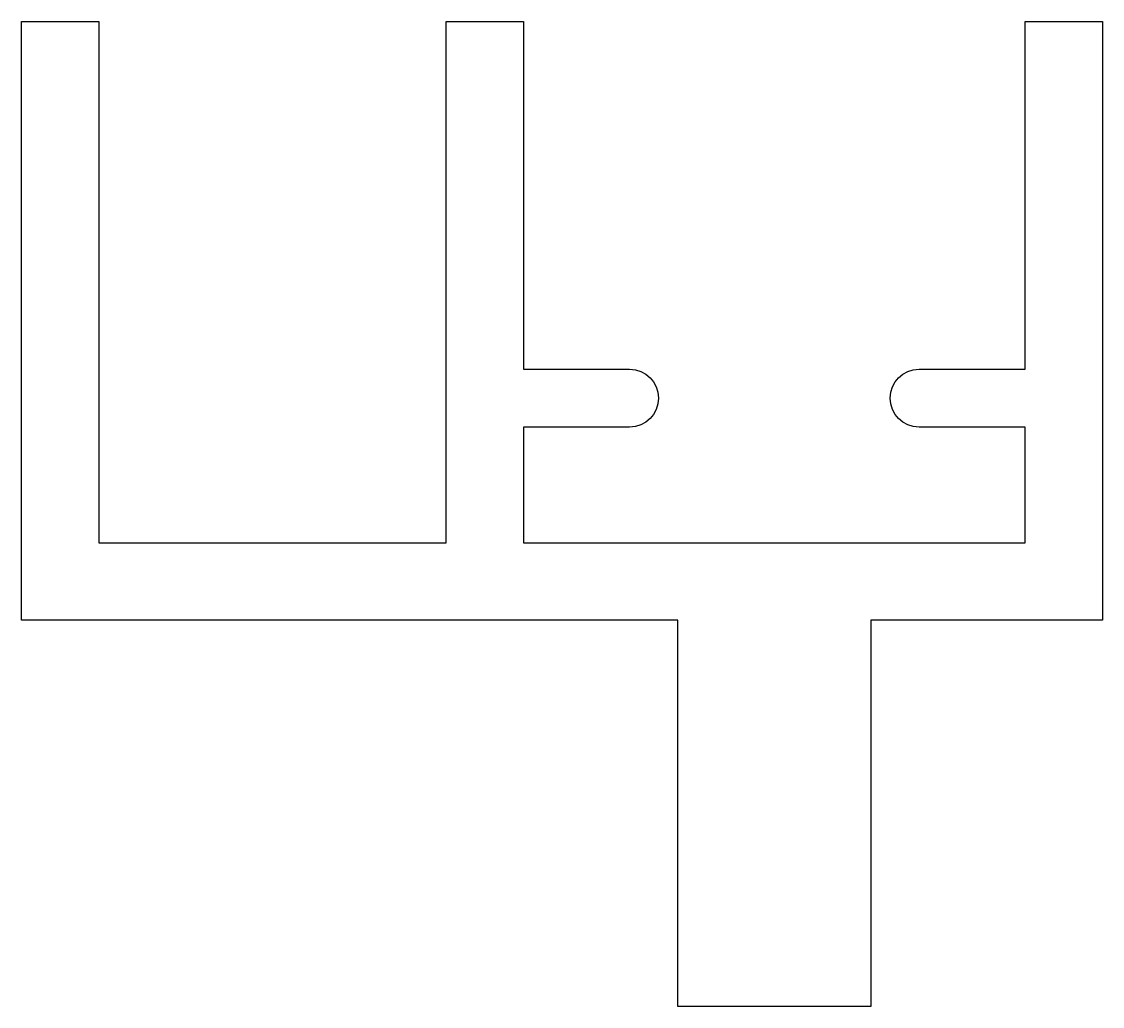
# Model space of a CAD drawing. Extents: x 248.8 to 276.8, y 246.2 to 271.7.
import ezdxf

# ---------------------------------------------------------------- set-up
doc = ezdxf.new("R2010")
doc.units = 0
doc.layers.add('ANA', color=220, linetype='CONTINUOUS')

msp = doc.modelspace()

# ---------------------------------------------------------------- linework, layer by layer
at = {"layer": 'ANA'}
msp.add_lwpolyline([(259.778, 271.711), (261.778, 271.711), (261.778, 262.711), (264.528, 262.711, -1), (264.528, 261.211), (261.778, 261.211), (261.778, 258.211), (274.778, 258.211), (274.778, 261.211), (272.028, 261.211, -1), (272.028, 262.711), (274.778, 262.711), (274.778, 271.711), (276.778, 271.711), (276.778, 256.211), (270.778, 256.211), (270.778, 246.211), (265.778, 246.211), (265.778, 256.211), (248.778, 256.211), (248.778, 271.711), (250.778, 271.711), (250.778, 258.211), (259.778, 258.211)], format="xyb", close=True, dxfattribs=at)

doc.saveas('drawing.dxf')
